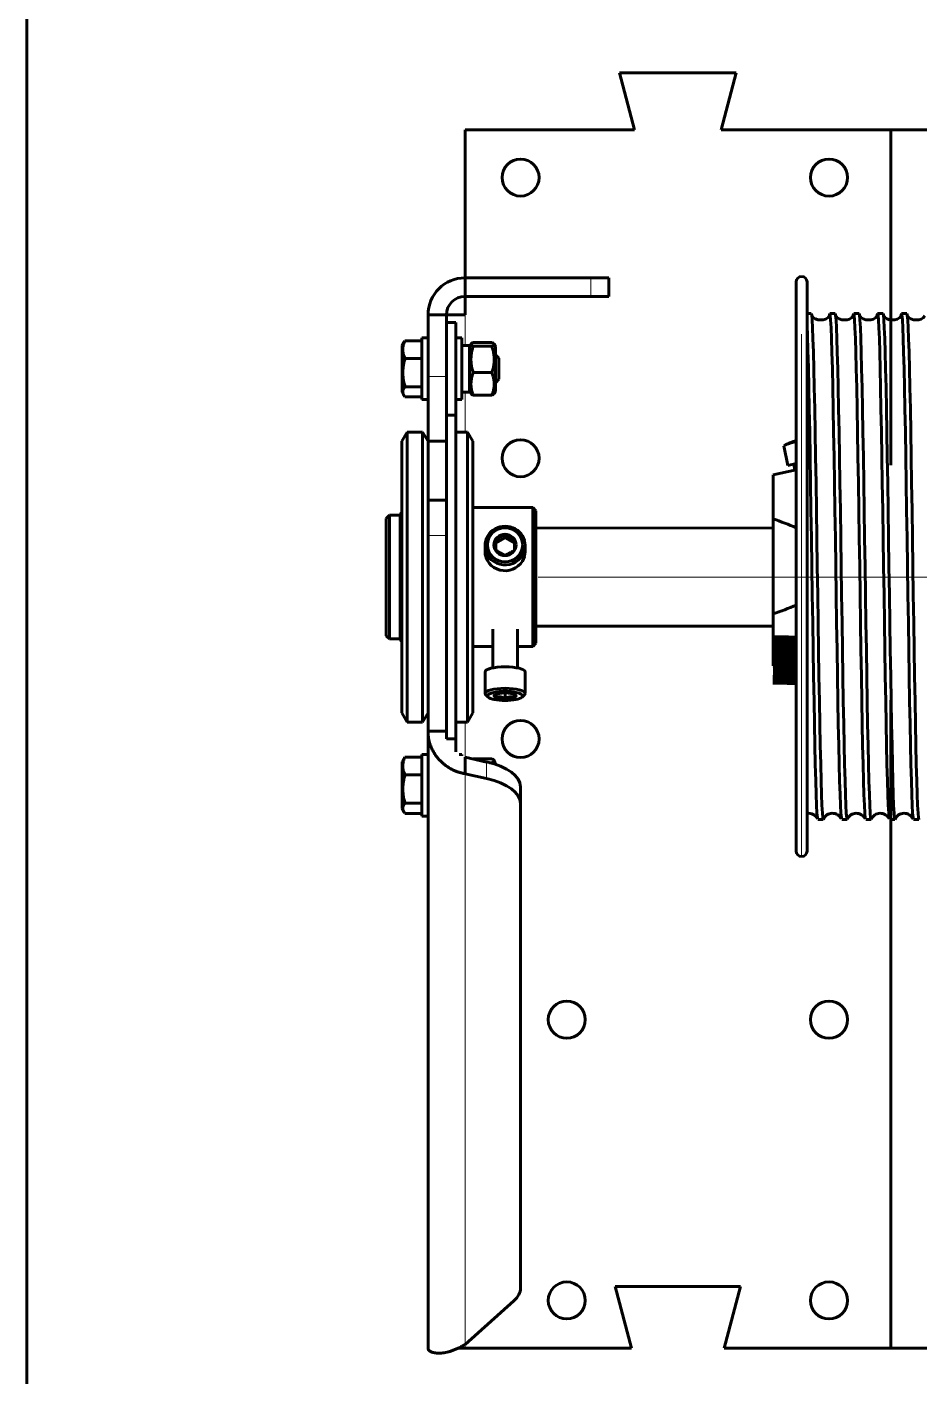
# Model space of a CAD drawing. Header units: millimetres. Extents: x 0 to 1680, y 0 to 594.
# Drawn here: x 45.02 to 55.87, y 495.49 to 511.9 of the extents above; entities that cross this region are included whole.
import ezdxf

# ---------------------------------------------------------------- set-up
doc = ezdxf.new("R2010")
doc.units = ezdxf.units.MM
for name, pattern in [('K5LT32774', [12.7, 6.35, -1.27, 1.27, -1.27, 1.27, -1.27]), ('K5LT_AXLED', [19.5, 15, -1.5, 1.5, -1.5]), ('K5LT_BASIC', [0]), ('K5LT_THIN', [0])]:
    doc.linetypes.add(name, pattern=pattern)
doc.layers.add('Системный слой', color=7, linetype='Continuous')

# ---------------------------------------------------------------- blocks, each defined once
blk = doc.blocks.new('U175')
at = {"layer": 'Системный слой', "color": 5, "linetype": 'K5LT_BASIC', "lineweight": 60, "true_color": 0x0000ff}
for p, q in [((54.25, 506.82), (54.221, 506.806)), ((54.28, 506.832), (54.25, 506.82)), ((54.31, 506.842), (54.28, 506.832)), ((54.342, 506.85), (54.31, 506.842)), ((54.373, 506.855), (54.342, 506.85))]:
    blk.add_line(p, q, dxfattribs=at)
blk = doc.blocks.new('U195')
at = {"layer": 'Системный слой', "color": 5, "linetype": 'K5LT_BASIC', "lineweight": 60, "true_color": 0x0000ff}
for p, q in [((54.504, 508.274), (54.51, 508.142)), ((54.51, 508.142), (54.515, 507.97)), ((54.515, 507.97), (54.521, 507.759)), ((54.521, 507.759), (54.526, 507.513)), ((54.526, 507.513), (54.531, 507.256)), ((54.531, 507.256), (54.537, 506.976)), ((54.537, 506.976), (54.542, 506.673)), ((54.542, 506.673), (54.547, 506.354)), ((54.547, 506.354), (54.552, 506.023)), ((54.552, 506.023), (54.557, 505.684)), ((54.557, 505.684), (54.563, 505.339)), ((54.563, 505.339), (54.568, 504.994)), ((54.568, 504.994), (54.573, 504.655)), ((54.573, 504.655), (54.578, 504.325)), ((54.578, 504.325), (54.583, 504.005)), ((54.583, 504.005), (54.589, 503.702)), ((54.589, 503.702), (54.594, 503.422)), ((54.594, 503.422), (54.599, 503.166)), ((54.599, 503.166), (54.604, 502.935)), ((54.604, 502.935), (54.609, 502.735)), ((54.609, 502.735), (54.615, 502.569)), ((54.615, 502.569), (54.62, 502.437)), ((54.62, 502.437), (54.625, 502.341)), ((54.625, 502.341), (54.63, 502.283)), ((54.63, 502.283), (54.633, 502.271))]:
    blk.add_line(p, q, dxfattribs=at)
blk = doc.blocks.new('U196')
at = {"layer": 'Системный слой', "color": 5, "linetype": 'K5LT_BASIC', "lineweight": 60, "true_color": 0x0000ff}
for p, q in [((54.775, 508.395), (54.781, 508.414)), ((54.775, 508.387), (54.775, 508.395)), ((54.781, 508.414), (54.786, 508.395)), ((54.786, 508.395), (54.791, 508.337)), ((54.791, 508.337), (54.796, 508.241)), ((54.796, 508.241), (54.801, 508.11)), ((54.801, 508.11), (54.806, 507.943)), ((54.806, 507.943), (54.812, 507.743)), ((54.812, 507.743), (54.817, 507.513)), ((54.817, 507.513), (54.822, 507.256)), ((54.822, 507.256), (54.827, 506.976)), ((54.827, 506.976), (54.832, 506.673)), ((54.832, 506.673), (54.838, 506.354)), ((54.838, 506.354), (54.843, 506.023)), ((54.843, 506.023), (54.848, 505.684)), ((54.848, 505.684), (54.853, 505.339)), ((54.853, 505.339), (54.858, 504.994)), ((54.858, 504.994), (54.864, 504.655)), ((54.864, 504.655), (54.869, 504.325)), ((54.869, 504.325), (54.874, 504.005)), ((54.874, 504.005), (54.879, 503.702)), ((54.879, 503.702), (54.884, 503.422)), ((54.884, 503.422), (54.89, 503.166)), ((54.89, 503.166), (54.895, 502.935)), ((54.895, 502.935), (54.9, 502.735)), ((54.9, 502.735), (54.905, 502.569)), ((54.905, 502.569), (54.91, 502.437)), ((54.91, 502.437), (54.916, 502.341)), ((54.916, 502.341), (54.921, 502.283)), ((54.921, 502.283), (54.924, 502.271))]:
    blk.add_line(p, q, dxfattribs=at)
blk = doc.blocks.new('U197')
at = {"layer": 'Системный слой', "color": 5, "linetype": 'K5LT_BASIC', "lineweight": 60, "true_color": 0x0000ff}
for p, q in [((55.065, 508.387), (55.066, 508.395)), ((55.066, 508.395), (55.071, 508.414)), ((55.071, 508.414), (55.076, 508.395)), ((55.076, 508.395), (55.082, 508.337)), ((55.082, 508.337), (55.087, 508.241)), ((55.087, 508.241), (55.092, 508.11)), ((55.092, 508.11), (55.097, 507.943)), ((55.097, 507.943), (55.102, 507.743)), ((55.102, 507.743), (55.108, 507.513)), ((55.108, 507.513), (55.113, 507.256)), ((55.113, 507.256), (55.118, 506.976)), ((55.118, 506.976), (55.123, 506.673)), ((55.123, 506.673), (55.128, 506.354)), ((55.128, 506.354), (55.133, 506.023)), ((55.133, 506.023), (55.139, 505.684)), ((55.139, 505.684), (55.144, 505.339)), ((55.144, 505.339), (55.149, 504.994)), ((55.149, 504.994), (55.154, 504.655)), ((55.154, 504.655), (55.159, 504.325)), ((55.159, 504.325), (55.165, 504.005)), ((55.165, 504.005), (55.17, 503.702)), ((55.17, 503.702), (55.175, 503.422)), ((55.175, 503.422), (55.18, 503.166)), ((55.18, 503.166), (55.185, 502.935)), ((55.185, 502.935), (55.191, 502.735)), ((55.191, 502.735), (55.196, 502.569)), ((55.196, 502.569), (55.201, 502.437)), ((55.201, 502.437), (55.206, 502.341)), ((55.206, 502.341), (55.211, 502.283)), ((55.211, 502.283), (55.215, 502.271))]:
    blk.add_line(p, q, dxfattribs=at)
blk = doc.blocks.new('U198')
at = {"layer": 'Системный слой', "color": 5, "linetype": 'K5LT_BASIC', "lineweight": 60, "true_color": 0x0000ff}
for p, q in [((55.356, 508.387), (55.357, 508.395)), ((55.357, 508.395), (55.362, 508.414)), ((55.362, 508.414), (55.367, 508.395)), ((55.367, 508.395), (55.372, 508.337)), ((55.372, 508.337), (55.377, 508.241)), ((55.377, 508.241), (55.383, 508.11)), ((55.383, 508.11), (55.388, 507.943)), ((55.388, 507.943), (55.393, 507.743)), ((55.393, 507.743), (55.398, 507.513)), ((55.398, 507.513), (55.403, 507.256)), ((55.403, 507.256), (55.409, 506.976)), ((55.409, 506.976), (55.414, 506.673)), ((55.414, 506.673), (55.419, 506.354)), ((55.419, 506.354), (55.424, 506.023)), ((55.424, 506.023), (55.429, 505.684)), ((55.429, 505.684), (55.435, 505.339)), ((55.435, 505.339), (55.44, 504.994)), ((55.44, 504.994), (55.445, 504.655)), ((55.445, 504.655), (55.45, 504.325)), ((55.45, 504.325), (55.455, 504.005)), ((55.455, 504.005), (55.461, 503.702)), ((55.461, 503.702), (55.466, 503.422)), ((55.466, 503.422), (55.471, 503.166)), ((55.471, 503.166), (55.476, 502.935)), ((55.476, 502.935), (55.481, 502.735)), ((55.481, 502.735), (55.486, 502.569)), ((55.486, 502.569), (55.492, 502.437)), ((55.492, 502.437), (55.497, 502.341)), ((55.497, 502.341), (55.502, 502.283)), ((55.502, 502.283), (55.505, 502.271))]:
    blk.add_line(p, q, dxfattribs=at)
blk = doc.blocks.new('U199')
at = {"layer": 'Системный слой', "color": 5, "linetype": 'K5LT_BASIC', "lineweight": 60, "true_color": 0x0000ff}
for p, q in [((55.647, 508.395), (55.652, 508.414)), ((55.647, 508.387), (55.647, 508.395)), ((55.652, 508.414), (55.658, 508.395)), ((55.658, 508.395), (55.663, 508.337)), ((55.663, 508.337), (55.668, 508.241)), ((55.668, 508.241), (55.673, 508.11)), ((55.673, 508.11), (55.678, 507.943)), ((55.678, 507.943), (55.684, 507.743)), ((55.684, 507.743), (55.689, 507.513)), ((55.689, 507.513), (55.694, 507.256)), ((55.694, 507.256), (55.699, 506.976)), ((55.699, 506.976), (55.704, 506.673)), ((55.704, 506.673), (55.71, 506.354)), ((55.71, 506.354), (55.715, 506.023)), ((55.715, 506.023), (55.72, 505.684)), ((55.72, 505.684), (55.725, 505.339)), ((55.725, 505.339), (55.73, 504.994)), ((55.73, 504.994), (55.736, 504.655)), ((55.736, 504.655), (55.741, 504.325)), ((55.741, 504.325), (55.746, 504.005)), ((55.746, 504.005), (55.751, 503.702)), ((55.751, 503.702), (55.756, 503.422)), ((55.756, 503.422), (55.761, 503.166)), ((55.761, 503.166), (55.767, 502.935)), ((55.767, 502.935), (55.772, 502.735)), ((55.772, 502.735), (55.777, 502.569)), ((55.777, 502.569), (55.782, 502.437)), ((55.782, 502.437), (55.787, 502.341)), ((55.787, 502.341), (55.793, 502.283)), ((55.793, 502.283), (55.796, 502.271))]:
    blk.add_line(p, q, dxfattribs=at)
blk = doc.blocks.new('U209')
at = {"layer": 'Системный слой', "color": 5, "linetype": 'K5LT_BASIC', "lineweight": 60, "true_color": 0x0000ff}
for p, q in [((55.796, 504.994), (55.791, 505.339)), ((55.801, 504.655), (55.796, 504.994)), ((55.806, 504.325), (55.801, 504.655)), ((55.812, 504.005), (55.806, 504.325)), ((55.817, 503.702), (55.812, 504.005)), ((55.822, 503.422), (55.817, 503.702)), ((55.827, 503.166), (55.822, 503.422)), ((55.832, 502.935), (55.827, 503.166)), ((55.838, 502.735), (55.832, 502.935)), ((55.843, 502.569), (55.838, 502.735)), ((55.848, 502.437), (55.843, 502.569)), ((55.853, 502.341), (55.848, 502.437)), ((55.858, 502.284), (55.853, 502.341)), ((55.864, 502.264), (55.858, 502.284)), ((55.865, 502.27), (55.864, 502.264))]:
    blk.add_line(p, q, dxfattribs=at)
blk = doc.blocks.new('U210')
at = {"layer": 'Системный слой', "color": 5, "linetype": 'K5LT_BASIC', "lineweight": 60, "true_color": 0x0000ff}
for p, q in [((55.505, 504.994), (55.5, 505.338)), ((55.511, 504.655), (55.505, 504.994)), ((55.516, 504.325), (55.511, 504.655)), ((55.521, 504.005), (55.516, 504.325)), ((55.526, 503.702), (55.521, 504.005)), ((55.531, 503.422), (55.526, 503.702)), ((55.537, 503.166), (55.531, 503.422)), ((55.542, 502.935), (55.537, 503.166)), ((55.547, 502.735), (55.542, 502.935)), ((55.552, 502.569), (55.547, 502.735)), ((55.557, 502.437), (55.552, 502.569)), ((55.563, 502.341), (55.557, 502.437)), ((55.568, 502.284), (55.563, 502.341)), ((55.573, 502.264), (55.568, 502.284)), ((55.574, 502.27), (55.573, 502.264))]:
    blk.add_line(p, q, dxfattribs=at)
blk = doc.blocks.new('U211')
at = {"layer": 'Системный слой', "color": 5, "linetype": 'K5LT_BASIC', "lineweight": 60, "true_color": 0x0000ff}
for p, q in [((55.215, 504.994), (55.21, 505.339)), ((55.22, 504.655), (55.215, 504.994)), ((55.225, 504.325), (55.22, 504.655)), ((55.23, 504.005), (55.225, 504.325)), ((55.236, 503.702), (55.23, 504.005)), ((55.241, 503.422), (55.236, 503.702)), ((55.246, 503.166), (55.241, 503.422)), ((55.251, 502.935), (55.246, 503.166)), ((55.256, 502.735), (55.251, 502.935)), ((55.262, 502.569), (55.256, 502.735)), ((55.267, 502.437), (55.262, 502.569)), ((55.272, 502.341), (55.267, 502.437)), ((55.277, 502.284), (55.272, 502.341)), ((55.282, 502.264), (55.277, 502.284)), ((55.284, 502.27), (55.282, 502.264))]:
    blk.add_line(p, q, dxfattribs=at)
blk = doc.blocks.new('U212')
at = {"layer": 'Системный слой', "color": 5, "linetype": 'K5LT_BASIC', "lineweight": 60, "true_color": 0x0000ff}
for p, q in [((54.919, 505.339), (54.919, 505.34)), ((54.924, 504.994), (54.919, 505.339)), ((54.929, 504.655), (54.924, 504.994)), ((54.935, 504.325), (54.929, 504.655)), ((54.94, 504.005), (54.935, 504.325)), ((54.945, 503.702), (54.94, 504.005)), ((54.95, 503.422), (54.945, 503.702)), ((54.955, 503.166), (54.95, 503.422)), ((54.961, 502.935), (54.955, 503.166)), ((54.966, 502.735), (54.961, 502.935)), ((54.971, 502.569), (54.966, 502.735)), ((54.976, 502.437), (54.971, 502.569)), ((54.981, 502.341), (54.976, 502.437)), ((54.987, 502.284), (54.981, 502.341)), ((54.992, 502.264), (54.987, 502.284)), ((54.993, 502.27), (54.992, 502.264))]:
    blk.add_line(p, q, dxfattribs=at)
blk = doc.blocks.new('U213')
at = {"layer": 'Системный слой', "color": 5, "linetype": 'K5LT_BASIC', "lineweight": 60, "true_color": 0x0000ff}
for p, q in [((54.628, 505.339), (54.628, 505.34)), ((54.634, 504.994), (54.628, 505.339)), ((54.639, 504.655), (54.634, 504.994)), ((54.644, 504.325), (54.639, 504.655)), ((54.649, 504.005), (54.644, 504.325)), ((54.654, 503.702), (54.649, 504.005)), ((54.66, 503.422), (54.654, 503.702)), ((54.665, 503.166), (54.66, 503.422)), ((54.67, 502.935), (54.665, 503.166)), ((54.675, 502.735), (54.67, 502.935)), ((54.68, 502.569), (54.675, 502.735)), ((54.685, 502.437), (54.68, 502.569)), ((54.691, 502.341), (54.685, 502.437)), ((54.696, 502.284), (54.691, 502.341)), ((54.701, 502.264), (54.696, 502.284)), ((54.703, 502.27), (54.701, 502.264))]:
    blk.add_line(p, q, dxfattribs=at)
blk = doc.blocks.new('U215')
at = {"layer": 'Системный слой', "color": 5, "linetype": 'K5LT_BASIC', "lineweight": 60, "true_color": 0x0000ff}
for p, q in [((54.556, 508.414), (54.561, 508.395)), ((54.561, 508.395), (54.566, 508.337)), ((54.566, 508.337), (54.571, 508.241)), ((54.571, 508.241), (54.576, 508.11)), ((54.576, 508.11), (54.582, 507.943)), ((54.582, 507.943), (54.587, 507.743)), ((54.587, 507.743), (54.592, 507.513)), ((54.592, 507.513), (54.597, 507.256)), ((54.597, 507.256), (54.602, 506.976)), ((54.602, 506.976), (54.608, 506.673)), ((54.608, 506.673), (54.613, 506.354)), ((54.613, 506.354), (54.618, 506.023)), ((54.618, 506.023), (54.623, 505.684)), ((54.623, 505.684), (54.628, 505.339)), ((54.628, 505.339), (54.634, 504.994)), ((54.634, 504.994), (54.639, 504.655)), ((54.639, 504.655), (54.644, 504.325)), ((54.644, 504.325), (54.649, 504.005)), ((54.649, 504.005), (54.654, 503.702)), ((54.654, 503.702), (54.66, 503.422)), ((54.66, 503.422), (54.665, 503.166)), ((54.665, 503.166), (54.67, 502.935)), ((54.67, 502.935), (54.675, 502.735)), ((54.675, 502.735), (54.68, 502.569)), ((54.68, 502.569), (54.685, 502.437)), ((54.685, 502.437), (54.691, 502.341)), ((54.691, 502.341), (54.696, 502.283)), ((54.696, 502.283), (54.701, 502.264))]:
    blk.add_line(p, q, dxfattribs=at)
blk = doc.blocks.new('U216')
at = {"layer": 'Системный слой', "color": 5, "linetype": 'K5LT_BASIC', "lineweight": 60, "true_color": 0x0000ff}
for p, q in [((54.846, 508.414), (54.851, 508.395)), ((54.851, 508.395), (54.857, 508.337)), ((54.857, 508.337), (54.862, 508.241)), ((54.862, 508.241), (54.867, 508.11)), ((54.867, 508.11), (54.872, 507.943)), ((54.872, 507.943), (54.877, 507.743)), ((54.877, 507.743), (54.883, 507.513)), ((54.883, 507.513), (54.888, 507.256)), ((54.888, 507.256), (54.893, 506.976)), ((54.893, 506.976), (54.898, 506.673)), ((54.898, 506.673), (54.903, 506.354)), ((54.903, 506.354), (54.909, 506.023)), ((54.909, 506.023), (54.914, 505.684)), ((54.914, 505.684), (54.919, 505.339)), ((54.919, 505.339), (54.924, 504.994)), ((54.924, 504.994), (54.929, 504.655)), ((54.929, 504.655), (54.935, 504.325)), ((54.935, 504.325), (54.94, 504.005)), ((54.94, 504.005), (54.945, 503.702)), ((54.945, 503.702), (54.95, 503.422)), ((54.95, 503.422), (54.955, 503.166)), ((54.955, 503.166), (54.961, 502.935)), ((54.961, 502.935), (54.966, 502.735)), ((54.966, 502.735), (54.971, 502.569)), ((54.971, 502.569), (54.976, 502.437)), ((54.976, 502.437), (54.981, 502.341)), ((54.981, 502.341), (54.987, 502.283)), ((54.987, 502.283), (54.992, 502.264))]:
    blk.add_line(p, q, dxfattribs=at)
blk = doc.blocks.new('U217')
at = {"layer": 'Системный слой', "color": 5, "linetype": 'K5LT_BASIC', "lineweight": 60, "true_color": 0x0000ff}
for p, q in [((55.137, 508.414), (55.142, 508.395)), ((55.142, 508.395), (55.147, 508.337)), ((55.147, 508.337), (55.153, 508.241)), ((55.153, 508.241), (55.158, 508.11)), ((55.158, 508.11), (55.163, 507.943)), ((55.163, 507.943), (55.168, 507.743)), ((55.168, 507.743), (55.173, 507.513)), ((55.173, 507.513), (55.178, 507.256)), ((55.178, 507.256), (55.184, 506.976)), ((55.184, 506.976), (55.189, 506.673)), ((55.189, 506.673), (55.194, 506.354)), ((55.194, 506.354), (55.199, 506.023)), ((55.199, 506.023), (55.204, 505.684)), ((55.204, 505.684), (55.21, 505.339)), ((55.21, 505.339), (55.215, 504.994)), ((55.215, 504.994), (55.22, 504.655)), ((55.22, 504.655), (55.225, 504.325)), ((55.225, 504.325), (55.23, 504.005)), ((55.23, 504.005), (55.236, 503.702)), ((55.236, 503.702), (55.241, 503.422)), ((55.241, 503.422), (55.246, 503.166)), ((55.246, 503.166), (55.251, 502.935)), ((55.251, 502.935), (55.256, 502.735)), ((55.256, 502.735), (55.262, 502.569)), ((55.262, 502.569), (55.267, 502.437)), ((55.267, 502.437), (55.272, 502.341)), ((55.272, 502.341), (55.277, 502.283)), ((55.277, 502.283), (55.282, 502.264))]:
    blk.add_line(p, q, dxfattribs=at)
blk = doc.blocks.new('U218')
at = {"layer": 'Системный слой', "color": 5, "linetype": 'K5LT_BASIC', "lineweight": 60, "true_color": 0x0000ff}
for p, q in [((55.428, 508.414), (55.433, 508.395)), ((55.433, 508.395), (55.438, 508.337)), ((55.438, 508.337), (55.443, 508.241)), ((55.443, 508.241), (55.448, 508.11)), ((55.448, 508.11), (55.453, 507.943)), ((55.453, 507.943), (55.459, 507.743)), ((55.459, 507.743), (55.464, 507.513)), ((55.464, 507.513), (55.469, 507.256)), ((55.469, 507.256), (55.474, 506.976)), ((55.474, 506.976), (55.479, 506.673)), ((55.479, 506.673), (55.485, 506.354)), ((55.485, 506.354), (55.49, 506.023)), ((55.49, 506.023), (55.495, 505.684)), ((55.495, 505.684), (55.5, 505.339)), ((55.5, 505.339), (55.505, 504.994)), ((55.505, 504.994), (55.511, 504.655)), ((55.511, 504.655), (55.516, 504.325)), ((55.516, 504.325), (55.521, 504.005)), ((55.521, 504.005), (55.526, 503.702)), ((55.526, 503.702), (55.531, 503.422)), ((55.531, 503.422), (55.537, 503.166)), ((55.537, 503.166), (55.542, 502.935)), ((55.542, 502.935), (55.547, 502.735)), ((55.547, 502.735), (55.552, 502.569)), ((55.552, 502.569), (55.557, 502.437)), ((55.557, 502.437), (55.563, 502.341)), ((55.563, 502.341), (55.568, 502.283)), ((55.568, 502.283), (55.573, 502.264))]:
    blk.add_line(p, q, dxfattribs=at)
blk = doc.blocks.new('U219')
at = {"layer": 'Системный слой', "color": 5, "linetype": 'K5LT_BASIC', "lineweight": 60, "true_color": 0x0000ff}
for p, q in [((55.718, 508.414), (55.723, 508.395)), ((55.723, 508.395), (55.729, 508.337)), ((55.729, 508.337), (55.734, 508.241)), ((55.734, 508.241), (55.739, 508.11)), ((55.739, 508.11), (55.744, 507.943)), ((55.744, 507.943), (55.749, 507.743)), ((55.749, 507.743), (55.755, 507.513)), ((55.755, 507.513), (55.76, 507.256)), ((55.76, 507.256), (55.765, 506.976)), ((55.765, 506.976), (55.77, 506.673)), ((55.77, 506.673), (55.775, 506.354)), ((55.775, 506.354), (55.78, 506.023)), ((55.78, 506.023), (55.786, 505.684)), ((55.786, 505.684), (55.791, 505.339)), ((55.791, 505.339), (55.796, 504.994)), ((55.796, 504.994), (55.801, 504.655)), ((55.801, 504.655), (55.806, 504.325)), ((55.806, 504.325), (55.812, 504.005)), ((55.812, 504.005), (55.817, 503.702)), ((55.817, 503.702), (55.822, 503.422)), ((55.822, 503.422), (55.827, 503.166)), ((55.827, 503.166), (55.832, 502.935)), ((55.832, 502.935), (55.838, 502.735)), ((55.838, 502.735), (55.843, 502.569)), ((55.843, 502.569), (55.848, 502.437)), ((55.848, 502.437), (55.853, 502.341)), ((55.853, 502.341), (55.858, 502.283)), ((55.858, 502.283), (55.864, 502.264))]:
    blk.add_line(p, q, dxfattribs=at)
blk = doc.blocks.new('U160')
at = {"layer": 'Системный слой', "color": 5, "linetype": 'K5LT_BASIC', "lineweight": 60, "true_color": 0x0000ff}
for p, q in [((54.373, 508.798), (54.373, 505.339)), ((54.504, 501.88), (54.504, 508.798)), ((54.362, 508.609), (54.373, 508.609)), ((54.362, 508.508), (54.373, 508.508)), ((54.362, 508.412), (54.373, 508.412)), ((54.504, 508.414), (54.556, 508.414)), ((54.781, 508.414), (54.846, 508.414)), ((55.071, 508.414), (55.137, 508.414)), ((55.362, 508.414), (55.428, 508.414)), ((55.652, 508.414), (55.718, 508.414)), ((54.221, 506.806), (54.27, 506.568)), ((54.373, 506.513), (54.092, 506.455)), ((54.092, 505.917), (54.092, 506.455)), ((54.373, 506.589), (54.27, 506.568)), ((54.357, 506.509), (54.342, 506.583)), ((54.092, 505.917), (54.092, 504.762)), ((54.373, 505.339), (54.373, 501.88)), ((54.092, 504.204), (54.092, 504.762)), ((54.092, 504.204), (54.092, 504.13)), ((54.092, 504.13), (54.373, 504.054)), ((54.701, 502.264), (54.635, 502.264)), ((54.992, 502.264), (54.926, 502.264)), ((55.282, 502.264), (55.217, 502.264)), ((55.573, 502.264), (55.507, 502.264)), ((55.864, 502.264), (55.798, 502.264))]:
    blk.add_line(p, q, dxfattribs=at)
at = {"layer": 'Системный слой', "color": 7, "linetype": 'K5LT32774', "lineweight": 18}
blk.add_line((54.438, 501.814), (54.438, 508.864), dxfattribs=at)
at = {"layer": 'Системный слой', "color": 30, "linetype": 'K5LT_AXLED', "lineweight": 18, "true_color": 0xff8000}
blk.add_line((61.698, 505.211), (51.945, 505.211), dxfattribs=at)
at = {"layer": 'Системный слой', "color": 5, "linetype": 'K5LT_BASIC', "true_color": 0x0000ff, "const_width": 0.6}
blk.add_lwpolyline([(54.373, 504.198), (54.28, 504.2), (54.092, 504.204)], dxfattribs=at)
at = {"layer": 'Системный слой', "color": 5, "linetype": 'K5LT_BASIC', "lineweight": 60, "true_color": 0x0000ff}
for centre, radius, start, end in [((54.438, 508.798), 0.0656, 90, 180), ((54.438, 508.798), 0.0656, 0, 90), ((54.651, 508.437), 0.0994, 205.3432, 280.0816), ((54.69, 508.432), 0.095, 256.8843, 332.0386), ((54.941, 508.437), 0.0994, 205.3432, 280.0816), ((54.98, 508.432), 0.095, 256.8843, 332.0386), ((55.232, 508.437), 0.0994, 205.3432, 280.0816), ((55.271, 508.432), 0.095, 256.8843, 332.0386), ((55.523, 508.437), 0.0994, 205.3432, 280.0816), ((55.562, 508.432), 0.095, 256.8843, 332.0386), ((55.813, 508.437), 0.0994, 205.3432, 280.0816), ((55.852, 508.432), 0.095, 256.8843, 332.0386), ((54.641, 506.016), 0.895, 107.4566, 117.909), ((53.098, 502.912), 3.165, 66.2435, 71.7003), ((53.004, 508.01), 3.425, 288.5073, 293.549), ((54.525, 502.225), 0.114, 23.1146, 100.637), ((54.812, 502.22), 0.119, 24.5958, 157.1619), ((55.103, 502.22), 0.119, 24.5958, 157.1619), ((55.394, 502.22), 0.119, 24.5958, 157.1619), ((55.684, 502.22), 0.119, 24.5958, 157.1619), ((54.438, 501.88), 0.0656, 180, 270), ((54.438, 501.88), 0.0656, 270, 0)]:
    blk.add_arc(centre, radius, start, end, dxfattribs=at)
at = {"layer": 'Системный слой'}
for name in ['U195', 'U215', 'U196', 'U216', 'U197', 'U217', 'U198', 'U218', 'U199', 'U219', 'U175', 'U213', 'U212', 'U211', 'U210', 'U209']:
    blk.add_blockref(name, (0, 0), dxfattribs=at)
blk = doc.blocks.new('U159')
at = {"layer": 'Системный слой', "color": 5, "linetype": 'K5LT_BASIC', "lineweight": 60, "true_color": 0x0000ff}
for p, q in [((52.408, 510.648), (52.222, 511.342)), ((52.222, 511.342), (53.644, 511.342)), ((53.644, 511.342), (53.458, 510.648)), ((50.346, 510.648), (52.408, 510.648)), ((50.346, 508.848), (50.346, 510.648)), ((53.458, 510.648), (55.521, 510.648)), ((55.521, 510.648), (57.583, 510.648)), ((55.521, 510.648), (55.521, 506.572)), ((50.346, 508.848), (51.874, 508.848)), ((50.346, 508.623), (50.346, 508.848)), ((51.874, 508.848), (52.094, 508.848)), ((52.094, 508.623), (52.094, 508.848)), ((50.346, 508.623), (51.874, 508.623)), ((50.346, 508.398), (50.346, 508.623)), ((51.874, 508.623), (52.094, 508.623)), ((50.121, 508.398), (49.896, 508.398)), ((49.896, 508.398), (49.896, 507.648)), ((50.121, 508.398), (50.346, 508.398)), ((50.121, 508.305), (50.121, 508.398)), ((50.233, 508.305), (50.121, 508.305)), ((50.121, 508.305), (50.121, 507.18)), ((50.233, 507.18), (50.233, 508.305)), ((49.821, 507.367), (49.821, 508.117)), ((49.896, 508.117), (49.821, 508.117)), ((50.233, 508.117), (50.308, 508.117)), ((50.308, 508.117), (50.308, 507.367)), ((49.602, 508.064), (49.581, 508.027)), ((49.581, 508.027), (49.581, 507.563)), ((49.821, 508.084), (49.616, 508.084)), ((50.308, 508.027), (50.402, 508.027)), ((50.402, 508.014), (50.42, 508.045)), ((50.402, 508.027), (50.402, 507.457)), ((50.445, 508.062), (50.674, 508.062)), ((50.445, 508.016), (50.674, 508.016)), ((50.699, 508.045), (50.717, 508.014)), ((50.717, 507.47), (50.717, 508.014)), ((49.821, 507.867), (49.616, 507.867)), ((50.717, 507.911), (50.758, 507.87)), ((50.758, 507.87), (50.758, 507.841)), ((50.758, 507.841), (50.758, 507.615)), ((49.896, 506.861), (49.896, 507.648)), ((50.445, 507.696), (50.674, 507.696)), ((50.717, 507.573), (50.758, 507.615)), ((49.581, 507.563), (49.581, 507.457)), ((49.602, 507.42), (49.581, 507.457)), ((49.821, 507.525), (49.616, 507.525)), ((50.308, 507.457), (50.402, 507.457)), ((50.402, 507.47), (50.42, 507.439)), ((50.699, 507.439), (50.717, 507.47)), ((49.821, 507.4), (49.616, 507.4)), ((49.896, 507.367), (49.821, 507.367)), ((50.233, 507.367), (50.308, 507.367)), ((50.445, 507.422), (50.674, 507.422)), ((50.121, 503.242), (50.121, 507.18)), ((50.233, 507.18), (50.121, 507.18)), ((50.233, 503.242), (50.233, 507.18)), ((49.642, 506.973), (49.577, 506.861)), ((49.831, 506.973), (49.642, 506.973)), ((49.642, 503.509), (49.642, 506.973)), ((49.831, 506.973), (49.896, 506.861)), ((49.831, 503.509), (49.831, 506.973)), ((50.233, 506.973), (50.375, 506.973)), ((50.375, 506.973), (50.375, 503.448)), ((50.375, 506.973), (50.439, 506.861)), ((49.577, 503.618), (49.577, 506.861)), ((49.896, 506.861), (50.121, 506.861)), ((49.896, 506.861), (49.896, 506.147)), ((50.439, 506.861), (50.439, 503.561)), ((49.896, 506.147), (49.896, 505.717)), ((50.121, 506.147), (49.896, 506.147)), ((49.389, 505.923), (49.427, 505.961)), ((49.558, 505.961), (49.427, 505.961)), ((49.427, 505.961), (49.427, 505.406)), ((49.558, 505.961), (49.558, 504.461)), ((49.558, 505.406), (49.558, 505.961)), ((51.171, 506.055), (50.439, 506.055)), ((51.171, 506.055), (51.208, 506.017)), ((51.171, 506.055), (51.171, 505.431)), ((51.208, 505.421), (51.208, 506.017)), ((49.389, 505.396), (49.389, 505.923)), ((54.092, 505.809), (51.208, 505.806)), ((49.896, 503.336), (49.896, 505.717)), ((50.121, 503.561), (50.121, 505.717)), ((50.721, 505.624), (50.833, 505.687)), ((50.721, 505.663), (50.721, 505.537)), ((50.833, 505.687), (50.833, 505.725)), ((50.833, 505.687), (50.946, 505.624)), ((50.946, 505.537), (50.946, 505.663)), ((50.589, 505.523), (50.589, 505.593)), ((51.077, 505.523), (51.077, 505.593)), ((49.389, 504.498), (49.389, 505.396)), ((49.427, 505.406), (49.427, 504.461)), ((49.558, 504.461), (49.558, 505.406)), ((51.171, 505.431), (51.171, 504.367)), ((51.208, 504.405), (51.208, 505.421)), ((49.389, 504.498), (49.427, 504.461)), ((50.683, 504.577), (50.683, 504.106)), ((50.983, 504.577), (50.983, 504.106)), ((50.983, 504.577), (50.983, 504.106)), ((54.092, 504.615), (51.208, 504.615)), ((49.558, 504.461), (49.427, 504.461)), ((50.683, 504.367), (50.439, 504.367)), ((51.171, 504.367), (50.983, 504.367)), ((51.171, 504.367), (51.208, 504.405)), ((50.589, 504.056), (50.589, 503.795)), ((51.077, 504.056), (51.077, 503.795)), ((50.627, 503.751), (50.599, 503.778)), ((50.721, 503.786), (50.721, 503.752)), ((50.833, 503.801), (50.833, 503.735)), ((50.946, 503.752), (50.946, 503.786)), ((51.039, 503.751), (51.068, 503.778)), ((55.521, 503.712), (55.521, 501.226)), ((49.577, 503.561), (49.577, 503.618)), ((49.642, 503.448), (49.577, 503.561)), ((49.642, 503.448), (49.642, 503.509)), ((49.831, 503.448), (49.896, 503.561)), ((49.831, 503.448), (49.831, 503.509)), ((50.375, 503.448), (50.439, 503.561)), ((49.831, 503.448), (49.642, 503.448)), ((49.896, 495.836), (49.896, 503.336)), ((49.896, 503.336), (50.121, 503.336)), ((50.233, 503.448), (50.375, 503.448)), ((50.233, 503.242), (50.121, 503.242)), ((50.233, 503.086), (50.233, 503.242)), ((49.821, 503.022), (49.616, 503.022)), ((49.821, 502.305), (49.821, 503.055)), ((49.896, 503.055), (49.821, 503.055)), ((49.896, 502.305), (49.896, 503.055)), ((50.275, 503.054), (50.308, 503.054)), ((50.308, 503.054), (50.308, 503.036)), ((50.607, 502.962), (50.346, 503.021)), ((50.346, 503.021), (50.346, 502.82)), ((49.602, 503.001), (49.581, 502.965)), ((49.581, 502.965), (49.581, 502.501)), ((50.444, 502.999), (50.445, 503)), ((50.445, 503), (50.674, 503)), ((50.643, 502.954), (50.674, 502.954)), ((50.677, 502.945), (50.674, 502.954)), ((50.699, 502.982), (50.717, 502.951)), ((50.717, 502.932), (50.717, 502.951)), ((49.821, 502.805), (49.616, 502.805)), ((50.607, 502.761), (50.346, 502.82)), ((51.021, 502.662), (51.021, 502.46)), ((49.581, 502.501), (49.581, 502.395)), ((49.602, 502.358), (49.581, 502.395)), ((49.821, 502.462), (49.616, 502.462)), ((51.021, 496.565), (51.021, 502.46)), ((49.821, 502.337), (49.616, 502.337)), ((49.896, 502.305), (49.821, 502.305)), ((55.521, 501.226), (55.521, 495.836)), ((55.521, 501.226), (55.521, 495.836)), ((52.371, 495.836), (52.17, 496.586)), ((52.17, 496.586), (53.697, 496.586)), ((53.697, 496.586), (53.496, 495.836)), ((50.346, 495.882), (50.941, 496.414)), ((50.346, 495.836), (50.262, 495.836)), ((52.371, 495.836), (50.346, 495.836)), ((55.521, 495.836), (53.496, 495.836)), ((55.521, 495.836), (57.546, 495.836))]:
    blk.add_line(p, q, dxfattribs=at)
at = {"layer": 'Системный слой', "color": 7, "linetype": 'K5LT_THIN', "lineweight": 18}
for p, q in [((51.874, 508.623), (51.874, 508.848)), ((50.346, 508.398), (50.346, 508.027)), ((50.121, 507.648), (49.896, 507.648)), ((50.346, 507.457), (50.346, 506.973)), ((50.121, 505.717), (49.896, 505.717)), ((50.346, 503.448), (50.346, 503.021)), ((50.607, 502.962), (50.607, 502.761)), ((50.346, 495.882), (50.346, 502.82)), ((50.346, 495.882), (50.346, 495.836))]:
    blk.add_line(p, q, dxfattribs=at)
at = {"layer": 'Системный слой', "color": 5, "linetype": 'K5LT_BASIC', "lineweight": 60, "true_color": 0x0000ff}
for centre in [(51.021, 510.067), (54.771, 510.067), (51.021, 506.655), (51.021, 503.242), (51.583, 499.83), (54.771, 499.83), (51.583, 496.417), (54.771, 496.417)]:
    blk.add_circle(centre, 0.225, dxfattribs=at)
for centre, radius, start, end in [((50.346, 508.398), 0.45, 90, 180), ((50.346, 508.398), 0.225, 90, 180), ((49.596, 505.961), 0.0375, 120, 180), ((49.596, 505.961), 0.0375, 180, 180.0021), ((49.596, 504.461), 0.0375, 180, 240)]:
    blk.add_arc(centre, radius, start, end, dxfattribs=at)
for centre, major_axis, ratio, start_param, end_param in [((49.596, 505.935), (-0.0375, 0), 0.965432, 6.282431, 6.283185), ((50.833, 505.593), (0.244, 0), 0.965432, 0, 3.141593), ((50.833, 505.593), (0.244, 0), 0.965432, 3.141593, 5.759587), ((50.833, 505.523), (0.244, 0), 0.965432, 3.141593, 5.759587), ((50.833, 505.593), (0.244, 0), 0.965432, 5.759587, 6.283185), ((50.833, 505.523), (0.244, 0), 0.965432, 5.759587, 6.283185), ((50.833, 504.056), (-0.244, 0), 0.260656, 4.712389, 6.283185), ((50.833, 504.056), (-0.244, 0), 0.260656, 3.141593, 4.712389), ((50.833, 503.795), (-0.244, 0), 0.260656, 4.712389, 6.283185), ((50.833, 503.795), (-0.244, 0), 0.260656, 3.141593, 4.712389), ((50.833, 503.795), (-0.244, 0), 0.260656, 0, 0.273382), ((50.833, 503.766), (-0.214, 0), 0.260656, 4.712389, 6.556567), ((50.833, 503.766), (-0.214, 0), 0.260656, 0.273382, 2.868211), ((50.833, 503.766), (-0.135, 0), 0.260656, 5.796572, 9.911391), ((50.833, 503.766), (-0.135, 0), 0.260656, 4.712389, 5.796572), ((50.833, 503.766), (-0.214, 0), 0.260656, 2.868211, 4.712389), ((50.833, 503.766), (-0.135, 0), 0.260656, 3.628206, 4.712389), ((50.833, 503.795), (-0.244, 0), 0.260656, 2.868211, 3.141593), ((50.271, 502.662), (-0.75, 0), 0.449009, 3.141593, 4.246733), ((50.271, 502.46), (-0.75, 0), 0.449009, 3.141593, 4.246733), ((50.271, 496.565), (-0.75, 0), 0.449009, 2.675937, 3.141593)]:
    blk.add_ellipse(centre, major_axis=major_axis, ratio=ratio, start_param=start_param, end_param=end_param, dxfattribs=at)
for major_axis in [(0.214, 0), (0.135, 0)]:
    blk.add_ellipse((50.833, 505.601), major_axis=major_axis, ratio=0.965432, dxfattribs=at)
for points, knots in [([(49.616, 508.084), (49.611, 508.074), (49.605, 508.059), (49.598, 508.038), (49.595, 508.023), (49.592, 508.008), (49.59, 507.994), (49.589, 507.979), (49.59, 507.965), (49.591, 507.95), (49.593, 507.935), (49.597, 507.918), (49.604, 507.895), (49.611, 507.878), (49.616, 507.867)], [0, 0, 0, 0, 2.175775, 3.258001, 4.299901, 5.30525, 6.273075, 7.239928, 8.217723, 9.207433, 10.276605, 11.413327, 12.613241, 15, 15, 15, 15]), ([(50.445, 508.016), (50.442, 508.018), (50.436, 508.021), (50.429, 508.025), (50.423, 508.03), (50.419, 508.034), (50.418, 508.038), (50.418, 508.042), (50.419, 508.044), (50.42, 508.045)], [0, 0, 0, 0, 1.574943, 3.14864, 4.721089, 6.291044, 7.859752, 9.340743, 10, 10, 10, 10]), ([(50.445, 507.696), (50.443, 507.702), (50.439, 507.716), (50.433, 507.74), (50.426, 507.769), (50.422, 507.798), (50.419, 507.828), (50.418, 507.856), (50.419, 507.884), (50.421, 507.913), (50.426, 507.942), (50.434, 507.977), (50.44, 508.002), (50.445, 508.016)], [0, 0, 0, 0, 0.746243, 1.876949, 3.192596, 4.568809, 5.768524, 6.991266, 8.199421, 9.369965, 10.744336, 12.014372, 14, 14, 14, 14]), ([(50.42, 508.045), (50.42, 508.045), (50.421, 508.047), (50.424, 508.05), (50.431, 508.055), (50.439, 508.059), (50.445, 508.062)], [0, 0, 0, 0, 0.819733, 2.216314, 3.551154, 7, 7, 7, 7]), ([(50.699, 508.045), (50.699, 508.045), (50.697, 508.047), (50.694, 508.051), (50.687, 508.056), (50.679, 508.06), (50.674, 508.062)], [0, 0, 0, 0, 0.818433, 2.392226, 3.954401, 7, 7, 7, 7]), ([(50.674, 508.016), (50.679, 508.019), (50.686, 508.022), (50.693, 508.027), (50.697, 508.031), (50.7, 508.035), (50.701, 508.039), (50.701, 508.042), (50.7, 508.044), (50.699, 508.045)], [0, 0, 0, 0, 2.564227, 3.850096, 5.177644, 6.544367, 7.943415, 9.335613, 10, 10, 10, 10]), ([(50.674, 507.696), (50.679, 507.712), (50.686, 507.737), (50.693, 507.771), (50.697, 507.797), (50.7, 507.825), (50.701, 507.852), (50.7, 507.88), (50.698, 507.908), (50.694, 507.936), (50.687, 507.972), (50.679, 507.999), (50.674, 508.016)], [0, 0, 0, 0, 2.047778, 3.074666, 4.134839, 5.226297, 6.34357, 7.455372, 8.572186, 9.699483, 10.818458, 13, 13, 13, 13]), ([(49.616, 507.867), (49.611, 507.851), (49.605, 507.827), (49.598, 507.794), (49.595, 507.77), (49.592, 507.747), (49.59, 507.724), (49.589, 507.702), (49.59, 507.679), (49.591, 507.656), (49.593, 507.631), (49.597, 507.605), (49.604, 507.569), (49.611, 507.542), (49.616, 507.525)], [0, 0, 0, 0, 2.175775, 3.258001, 4.299901, 5.30525, 6.273075, 7.239928, 8.217723, 9.207433, 10.276605, 11.413327, 12.613241, 15, 15, 15, 15]), ([(50.445, 507.422), (50.443, 507.427), (50.439, 507.439), (50.433, 507.46), (50.426, 507.484), (50.422, 507.508), (50.419, 507.532), (50.418, 507.555), (50.419, 507.578), (50.421, 507.603), (50.425, 507.629), (50.433, 507.661), (50.44, 507.683), (50.445, 507.696)], [0, 0, 0, 0, 0.800869, 1.919471, 3.187631, 4.484464, 5.634832, 6.806911, 7.991344, 9.16642, 10.580465, 11.898798, 14, 14, 14, 14]), ([(50.674, 507.422), (50.679, 507.436), (50.686, 507.457), (50.693, 507.486), (50.697, 507.508), (50.7, 507.532), (50.701, 507.555), (50.7, 507.579), (50.698, 507.603), (50.694, 507.627), (50.687, 507.658), (50.679, 507.681), (50.674, 507.696)], [0, 0, 0, 0, 2.047778, 3.074666, 4.134839, 5.226297, 6.34357, 7.455372, 8.572186, 9.699483, 10.818458, 13, 13, 13, 13]), ([(49.616, 507.525), (49.611, 507.519), (49.605, 507.51), (49.598, 507.498), (49.595, 507.489), (49.592, 507.481), (49.59, 507.473), (49.589, 507.464), (49.59, 507.456), (49.591, 507.448), (49.593, 507.439), (49.597, 507.429), (49.6, 507.423), (49.602, 507.42)], [0, 0, 0, 0, 2.43905, 3.652228, 4.820201, 5.9472, 7.032134, 8.115979, 9.21209, 10.321557, 11.520103, 12.794371, 14, 14, 14, 14]), ([(50.42, 507.439), (50.42, 507.439), (50.421, 507.437), (50.424, 507.434), (50.431, 507.428), (50.439, 507.424), (50.445, 507.422)], [0, 0, 0, 0, 0.819733, 2.216314, 3.551154, 7, 7, 7, 7]), ([(50.699, 507.439), (50.699, 507.439), (50.697, 507.437), (50.694, 507.433), (50.687, 507.428), (50.679, 507.424), (50.674, 507.422)], [0, 0, 0, 0, 0.818433, 2.392226, 3.954401, 7, 7, 7, 7]), ([(50.833, 505.725), (50.829, 505.723), (50.821, 505.718), (50.809, 505.71), (50.796, 505.703), (50.784, 505.695), (50.772, 505.689), (50.762, 505.683), (50.751, 505.677), (50.737, 505.671), (50.726, 505.665), (50.721, 505.663)], [0, 0, 0, 0, 1.303221, 2.60843, 3.944927, 5.340022, 6.574194, 7.618144, 8.457717, 10.193476, 12, 12, 12, 12]), ([(50.946, 505.663), (50.942, 505.665), (50.934, 505.668), (50.922, 505.674), (50.909, 505.681), (50.896, 505.688), (50.885, 505.694), (50.875, 505.7), (50.863, 505.707), (50.85, 505.715), (50.839, 505.722), (50.833, 505.725)], [0, 0, 0, 0, 1.303221, 2.60843, 3.944927, 5.340022, 6.574194, 7.618144, 8.457717, 10.193476, 12, 12, 12, 12]), ([(50.721, 505.537), (50.725, 505.535), (50.733, 505.53), (50.745, 505.522), (50.758, 505.514), (50.77, 505.507), (50.782, 505.501), (50.792, 505.495), (50.803, 505.489), (50.817, 505.482), (50.828, 505.477), (50.833, 505.475)], [0, 0, 0, 0, 1.303221, 2.60843, 3.944927, 5.340022, 6.574194, 7.618144, 8.457717, 10.193476, 12, 12, 12, 12]), ([(50.946, 505.537), (50.938, 505.532), (50.926, 505.525), (50.91, 505.515), (50.898, 505.508), (50.886, 505.501), (50.874, 505.495), (50.856, 505.486), (50.843, 505.479), (50.833, 505.475)], [0, 0, 0, 0, 2.112415, 3.173008, 4.252771, 5.348779, 6.411448, 7.424534, 10, 10, 10, 10]), ([(50.721, 503.752), (50.725, 503.753), (50.733, 503.754), (50.745, 503.755), (50.758, 503.755), (50.77, 503.754), (50.782, 503.753), (50.792, 503.751), (50.8, 503.748), (50.808, 503.746), (50.819, 503.741), (50.828, 503.738), (50.833, 503.735)], [0, 0, 0, 0, 1.411823, 2.8258, 4.27367, 5.785024, 7.122044, 8.252989, 9.162527, 10.087398, 11.042933, 13, 13, 13, 13]), ([(50.833, 503.735), (50.837, 503.737), (50.843, 503.74), (50.852, 503.743), (50.861, 503.747), (50.872, 503.75), (50.882, 503.752), (50.891, 503.754), (50.901, 503.755), (50.912, 503.755), (50.924, 503.755), (50.935, 503.754), (50.942, 503.753), (50.946, 503.752)], [0, 0, 0, 0, 1.379751, 2.325486, 3.491767, 4.848962, 6.104786, 7.195999, 8.336908, 9.705804, 11.258961, 12.67321, 14, 14, 14, 14]), ([(49.616, 503.022), (49.611, 503.012), (49.605, 502.996), (49.598, 502.975), (49.595, 502.96), (49.592, 502.946), (49.59, 502.931), (49.589, 502.917), (49.59, 502.903), (49.591, 502.888), (49.593, 502.872), (49.597, 502.856), (49.604, 502.833), (49.611, 502.816), (49.616, 502.805)], [0, 0, 0, 0, 2.175775, 3.258001, 4.299901, 5.30525, 6.273075, 7.239928, 8.217723, 9.207433, 10.276605, 11.413327, 12.613241, 15, 15, 15, 15]), ([(50.699, 502.982), (50.699, 502.983), (50.697, 502.985), (50.694, 502.988), (50.687, 502.993), (50.679, 502.997), (50.674, 503)], [0, 0, 0, 0, 0.818433, 2.392226, 3.954401, 7, 7, 7, 7]), ([(50.674, 502.954), (50.679, 502.956), (50.686, 502.96), (50.693, 502.965), (50.697, 502.968), (50.7, 502.972), (50.701, 502.976), (50.701, 502.98), (50.7, 502.982), (50.699, 502.982)], [0, 0, 0, 0, 2.564227, 3.850096, 5.177644, 6.544367, 7.943415, 9.335613, 10, 10, 10, 10]), ([(49.616, 502.805), (49.611, 502.788), (49.605, 502.764), (49.598, 502.731), (49.595, 502.708), (49.592, 502.684), (49.59, 502.662), (49.589, 502.639), (49.59, 502.617), (49.591, 502.593), (49.593, 502.569), (49.597, 502.543), (49.604, 502.507), (49.611, 502.48), (49.616, 502.462)], [0, 0, 0, 0, 2.175775, 3.258001, 4.299901, 5.30525, 6.273075, 7.239928, 8.217723, 9.207433, 10.276605, 11.413327, 12.613241, 15, 15, 15, 15]), ([(49.616, 502.462), (49.611, 502.456), (49.605, 502.447), (49.598, 502.436), (49.595, 502.427), (49.592, 502.418), (49.59, 502.41), (49.589, 502.402), (49.59, 502.394), (49.591, 502.385), (49.593, 502.376), (49.597, 502.367), (49.6, 502.361), (49.602, 502.358)], [0, 0, 0, 0, 2.43905, 3.652228, 4.820201, 5.9472, 7.032134, 8.115979, 9.21209, 10.321557, 11.520103, 12.794371, 14, 14, 14, 14])]:
    blk.add_open_spline(points, degree=3, knots=knots, dxfattribs=at)
for points in [[(49.602, 508.064), (49.606, 508.071), (49.611, 508.078), (49.616, 508.084)], [(49.602, 507.42), (49.606, 507.413), (49.611, 507.407), (49.616, 507.4)], [(50.346, 502.82), (50.332, 502.823), (50.304, 502.828), (50.263, 502.84), (50.222, 502.855), (50.183, 502.874), (50.145, 502.895), (50.109, 502.92), (50.074, 502.948), (50.042, 502.978), (50.013, 503.011), (49.986, 503.046), (49.963, 503.084), (49.942, 503.123), (49.926, 503.164), (49.912, 503.206), (49.903, 503.248), (49.897, 503.292), (49.896, 503.321), (49.896, 503.336)], [(49.602, 503.001), (49.606, 503.008), (49.611, 503.015), (49.616, 503.022)], [(49.602, 502.358), (49.606, 502.351), (49.611, 502.344), (49.616, 502.337)], [(49.896, 495.836), (49.896, 495.832), (49.897, 495.825), (49.903, 495.815), (49.912, 495.805), (49.926, 495.796), (49.942, 495.788), (49.963, 495.782), (49.986, 495.778), (50.013, 495.776), (50.042, 495.776), (50.074, 495.778), (50.109, 495.784), (50.145, 495.792), (50.183, 495.803), (50.222, 495.818), (50.263, 495.836), (50.304, 495.857), (50.332, 495.873), (50.346, 495.882)]]:
    blk.add_open_spline(points, degree=3, dxfattribs=at)
at = {"layer": 'Системный слой'}
blk.add_blockref('U160', (0, 0), dxfattribs=at)

msp = doc.modelspace()

# ---------------------------------------------------------------- linework, layer by layer
at = {"layer": 'Системный слой', "color": 5, "linetype": 'K5LT_BASIC', "lineweight": 60, "true_color": 0x0000ff}
msp.add_line((45.02074, 385.72534), (45.02074, 572.51284), dxfattribs=at)
at = {"layer": 'Системный слой', "color": 30, "linetype": 'K5LT_AXLED', "lineweight": 18, "true_color": 0xff8000}
msp.add_line((51.2364, 505.21078), (174.95197, 505.21078), dxfattribs=at)

# ---------------------------------------------------------------- block references
at = {"layer": 'Системный слой'}
msp.add_blockref('U159', (0, 0), dxfattribs=at)

doc.saveas('drawing.dxf')
